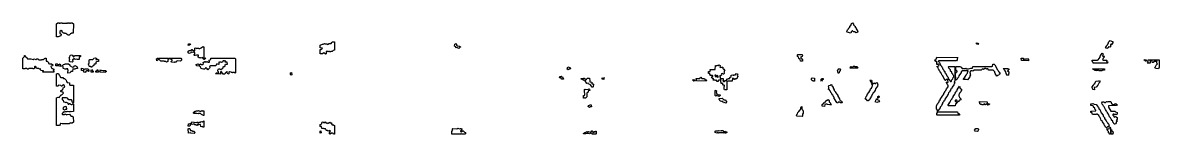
# Model space of a CAD drawing. Header units: millimetres. Extents: x 0 to 14606, y 0 to 715.
# Drawn here: x 0 to 7274, y 0 to 715 of the extents above; entities that cross this region are included whole.
import ezdxf

# ---------------------------------------------------------------- set-up
doc = ezdxf.new("R2010")
doc.units = ezdxf.units.MM
doc.layers.add('K', color=7, linetype='Continuous')

msp = doc.modelspace()

# ---------------------------------------------------------------- linework, layer by layer
at = {"layer": 'K'}
for points in [[(215.2, 624.2), (215.2, 706.5), (223.9, 714.6), (231.6, 714.6), (233.5, 712.8), (237.2, 712.8), (239.1, 714.6), (242.9, 712.8), (244.8, 714.6), (250.6, 714.6), (252.5, 712.8), (277.2, 712.8), (279.1, 714.6), (281.1, 712.8), (286.7, 712.8), (288.6, 714.6), (292.5, 714.6), (294.4, 712.8), (298.2, 712.8), (300.1, 714.6), (302, 712.8), (305.8, 712.8), (307.7, 714.6), (315.4, 714.6), (324, 706.5), (323.1, 648.3), (311.6, 648.3), (309.7, 644.8), (303.1, 643.9), (303.1, 640.4), (298.2, 634), (290.5, 634), (283.8, 638.5), (281, 643), (277.2, 644.8), (269.6, 644.8), (267.7, 648.3), (260.1, 648.3), (254.3, 651.9), (251.4, 656.4), (251.4, 661.8), (246.8, 664.4), (238.3, 658.2), (238.3, 645.8), (245.9, 640.4), (244, 631.4), (227.7, 625.1), (222, 625.1), (220.1, 623.3), (215.2, 624.2)], [(5277.2, 653.7), (5274.3, 658.3), (5280, 669), (5285.7, 674.4), (5287.6, 681.5), (5293.3, 686.9), (5293.3, 692.2), (5297.2, 694.1), (5302.9, 701.2), (5304.8, 710.1), (5311.6, 714.6), (5318.3, 704.7), (5318.3, 701.1), (5324.9, 693.2), (5327.8, 692.3), (5327.8, 686.9), (5333.5, 681.5), (5335.4, 674.4), (5343.1, 663.6), (5343.1, 660.1), (5346.9, 656.5), (5344, 653.7), (5334.4, 650.1), (5322.9, 655.5), (5317.2, 655.5), (5311.5, 662.6), (5307.8, 662.6), (5303.1, 656.4), (5303.1, 652.9), (5300.1, 648.3), (5277.2, 653.7)], [(1926.8, 521.5), (1919.2, 516.2), (1909.7, 516.2), (1907.8, 514.4), (1902.9, 515.3), (1902.9, 544.1), (1907.7, 543.2), (1918, 551.1), (1902.9, 554.6), (1902.9, 570.8), (1919.1, 577.1), (1922.9, 577.1), (1930.6, 582.5), (1934.4, 578.9), (1945.8, 578.9), (1951.5, 575.3), (1961, 582.5), (1974.3, 580.7), (1979.1, 586.9), (1980, 591.4), (1995.4, 593.2), (1996.4, 538.5), (1987.8, 537.6), (1980.1, 530.5), (1972.5, 530.5), (1970.6, 528.7), (1964.8, 528.7), (1962.9, 530.5), (1957.3, 530.5), (1955.3, 528.7), (1953.4, 530.5), (1942.1, 530.5), (1941.2, 515.4), (1938.2, 512.6), (1926.8, 521.5)], [(6104.8, 579.6), (6105.7, 586.1), (6113.5, 584.2), (6116.4, 581.5), (6112.5, 574.2), (6104.8, 579.6)], [(6929.5, 552.8), (6929.5, 554.7), (6937.1, 563.7), (6937.1, 567.2), (6942.9, 572.6), (6944.8, 579.8), (6948.6, 581.5), (6950.5, 590.5), (6956.2, 595.8), (6956.2, 599.4), (6959.2, 600.3), (6972.5, 595), (6976.3, 595), (6979.3, 592.2), (6977.3, 590.4), (6977.3, 585), (6969.7, 576.1), (6969.7, 572.4), (6967.6, 572.4), (6966.7, 576.9), (6962.1, 576), (6962.1, 560), (6957.2, 557.3), (6949.7, 560.8), (6947.8, 553.7), (6938.2, 550.1), (6929.5, 552.8)], [(299, 467.1), (299, 477.9), (300.9, 479.7), (299, 481.4), (299, 488.6), (297.1, 492.2), (301, 495.8), (302.9, 504.7), (305.8, 507.5), (311.5, 509.3), (315.4, 507.4), (324.9, 496.7), (326.7, 496.7), (330.5, 502.1), (336.3, 505.7), (369.7, 504.8), (369.7, 497.5), (360.2, 492.1), (360.2, 485.1), (362.1, 483.3), (361.1, 478.7), (349.6, 478.7), (343.9, 482.2), (336.3, 478.7), (332.4, 482.3), (328.7, 482.3), (318.3, 476.1), (320.2, 467.2), (315.4, 462.6), (302.9, 463.5), (299, 467.1)], [(1059, 570.7), (1060, 578.9), (1067.8, 578.9), (1069.7, 577.1), (1076.6, 576.2), (1063.9, 568), (1059, 570.7)], [(1160, 481.4), (1149.6, 491.2), (1142, 487.6), (1138.2, 489.4), (1128.6, 489.4), (1123.8, 493.9), (1123.8, 501.2), (1125.7, 502.9), (1124.8, 507.3), (1111.6, 507.3), (1103.9, 503.7), (1100.1, 503.7), (1097.1, 506.4), (1097.1, 510.1), (1101, 515.4), (1101, 520.7), (1094.4, 526.9), (1088.7, 523.3), (1079.2, 525.1), (1075.4, 521.6), (1065.8, 518), (1059, 522.5), (1059, 533.3), (1065.8, 536), (1077.2, 536), (1082.9, 543.2), (1084.9, 543.2), (1098.2, 532.5), (1101, 535.1), (1101, 551.2), (1105.8, 553.9), (1115.3, 550.3), (1117.2, 552.1), (1124.9, 552.1), (1126.8, 550.3), (1132.5, 550.3), (1142, 553.9), (1153.4, 562.9), (1155.4, 561), (1159.2, 561), (1160.2, 490.4), (1163, 487.8), (1171.8, 486.9), (1164, 481.4), (1163, 478.7), (1160, 479.6), (1160, 481.4)], [(2778.2, 555.5), (2774.4, 553.7), (2771.4, 556.4), (2771.4, 560), (2763.8, 565.4), (2764.8, 577.1), (2772.5, 580.7), (2775.4, 578), (2777.3, 570.8), (2782.1, 566.4), (2795.4, 564.6), (2802.1, 560.1), (2801.1, 557.3), (2799.2, 557.3), (2791.6, 550.1), (2778.2, 555.5)], [(4979.1, 468.9), (4977.2, 470.7), (4975.2, 479.6), (4967.6, 485), (4965.7, 493.9), (4960, 499.3), (4958.1, 508.3), (4961, 511), (4988.7, 510.1), (4990.7, 502.9), (4988.7, 499.3), (4977.4, 493.9), (4983.1, 486.9), (4984, 482.5), (4989.7, 482.5), (4992.6, 479.7), (4990.7, 477.9), (4990.7, 468.9), (4979.1, 468.9)], [(6847.6, 463.6), (6847.6, 467.1), (6845.7, 468.9), (6845.7, 474.4), (6879.1, 475.3), (6882.9, 477.1), (6895.2, 494), (6897.2, 501.2), (6902.9, 508.3), (6902.9, 511.9), (6909.6, 520), (6914.5, 515.4), (6910.7, 502.9), (6913.5, 500.3), (6924.1, 499.4), (6922.1, 497.5), (6922.1, 493.9), (6916.4, 488.6), (6910.7, 477.9), (6915.4, 475.3), (6938.3, 475.3), (6937.3, 467.2), (6940.1, 464.6), (6945, 463.7), (6944, 455.5), (6851.4, 456.4), (6851.4, 460), (6847.6, 463.6)], [(132.4, 405.5), (117.2, 409.1), (114.3, 411.8), (113.3, 419.7), (105.8, 418), (102, 421.5), (88.6, 421.5), (85.7, 426.1), (85.7, 431.4), (81, 434), (77.3, 434), (74.5, 431.4), (74.5, 424.3), (71.6, 419.8), (65.8, 419.8), (63.9, 421.5), (39.2, 421.5), (35.4, 418), (29.6, 418), (25.8, 421.5), (16.3, 421.5), (14.4, 419.8), (1, 419.8), (0, 486.9), (11.4, 497.6), (11.4, 504.7), (12.5, 505.7), (15.4, 502.9), (15.4, 499.4), (18.2, 496.7), (20.1, 496.7), (26.9, 490.5), (29.7, 484.2), (52.5, 484.2), (67.7, 478.9), (73.4, 482.5), (84.8, 478.9), (90.5, 482.5), (98.3, 482.5), (100.2, 478.9), (103.9, 477.1), (119.1, 477.1), (121, 478.9), (132.4, 478.9), (136.2, 484.2), (141, 485.1), (141.9, 487.8), (149.7, 487.8), (150.7, 469.1), (157.3, 468.2), (165.9, 460.1), (165.9, 453), (170.6, 450.3), (183.9, 450.3), (192.6, 445.8), (191.6, 439.4), (182.1, 435.8), (179.3, 433.2), (185.9, 421.7), (191.6, 421.7), (198.3, 417.2), (198.3, 410), (194.5, 408.2), (194.5, 406.5), (198.3, 404.7), (198.3, 397.4), (129.5, 397.4), (129.5, 401.2), (133.3, 404.7), (132.4, 405.5)], [(211.4, 451.2), (220.1, 452.1), (225.9, 446.7), (231.5, 446.7), (237.3, 450.4), (245.9, 436.8), (243, 434), (229.6, 437.6), (212.4, 437.6), (211.4, 451.2)], [(291.4, 406.5), (291.4, 410), (289.5, 411.8), (289.5, 418.9), (279.2, 419.8), (277.3, 418), (271.5, 418), (262, 421.6), (259, 424.3), (259, 435), (253.3, 438.6), (254.3, 441.4), (257.2, 442.3), (258.1, 446.7), (269.6, 448.5), (271.5, 452.1), (292.5, 450.3), (301.2, 445.8), (301.2, 440.4), (304, 437.8), (319.2, 430.7), (326.7, 432.5), (334.4, 439.6), (346.8, 433.3), (350.7, 424.3), (349.7, 421.6), (338.2, 419.8), (334.4, 416.2), (328.6, 416.2), (321.1, 419.7), (319.2, 401.9), (307.8, 401.9), (304, 393), (289.5, 392.1), (289.5, 399.3), (287.6, 401.1), (291.4, 406.5)], [(422.9, 445.7), (421, 447.5), (421, 451.1), (424.8, 456.5), (424.8, 474.4), (426.7, 476.2), (426.7, 479.8), (439.2, 478.9), (442.9, 477.1), (444.8, 478.9), (448.6, 478.9), (453.3, 483.3), (454.3, 487.8), (465.8, 489.6), (467.8, 487.8), (471.6, 487.8), (472.6, 485), (468.9, 479.8), (484, 478), (484, 465.3), (471.6, 464.4), (468.8, 461.8), (468.8, 451.1), (463.9, 448.3), (458.2, 448.3), (455.4, 445.7), (455.4, 440.3), (443, 432.3), (439.2, 426.8), (433.4, 434), (427.7, 434), (424.8, 436.8), (422.9, 445.7)], [(862, 487.8), (867.8, 487.8), (868.8, 479.6), (858.1, 469.6), (857.1, 483.3), (862, 487.8)], [(907.7, 466.2), (905.8, 468), (884.8, 468), (874.3, 479.6), (870.4, 486.9), (930.7, 487.8), (931.6, 479.6), (929.7, 477.8), (927.8, 467.1), (921.1, 462.6), (913.4, 466.2), (907.7, 466.2)], [(950.5, 463.5), (950.5, 465.4), (956.2, 472.6), (956.2, 476.1), (951.5, 478.7), (947.7, 478.7), (945.7, 482.3), (942, 484), (938.2, 484), (935.2, 486.8), (936.3, 487.8), (1012.5, 487.8), (1017.4, 477.9), (1010.6, 468), (989.7, 469.8), (983, 465.3), (982.1, 462.6), (970.6, 462.6), (968.7, 460.8), (954.4, 461.7), (950.5, 463.5)], [(1241, 393.2), (1244.9, 393.2), (1250.6, 389.6), (1255.2, 392.2), (1253.3, 399.3), (1249.5, 404.7), (1249.5, 410.1), (1253.4, 419.1), (1262, 420), (1267.7, 414.6), (1281, 423.5), (1283.8, 427.9), (1283.8, 431.5), (1286.7, 434.2), (1290.6, 434.2), (1295.2, 436.9), (1295.2, 445.8), (1298.2, 448.5), (1310.5, 449.4), (1309.5, 462.6), (1296.3, 462.6), (1295.2, 463.6), (1299, 468.9), (1292.5, 471.5), (1283, 469.8), (1277.3, 462.6), (1273.5, 462.6), (1271.5, 460.8), (1267.7, 462.6), (1260.1, 462.6), (1258.2, 464.3), (1255.4, 458.2), (1254.5, 446.5), (1246.8, 450.1), (1241.1, 448.4), (1235.4, 437.6), (1223.9, 439.4), (1222, 437.6), (1216.3, 437.6), (1214.3, 439.4), (1210.6, 439.4), (1208.7, 437.6), (1201.1, 437.6), (1197.3, 435.9), (1196.4, 433.3), (1198.3, 431.5), (1198.3, 427.9), (1196.4, 424.3), (1183.9, 412.6), (1181, 418.9), (1173.4, 424.3), (1172.4, 426.9), (1169.7, 426), (1169.7, 424.3), (1163, 418), (1159.2, 418), (1157.3, 416.2), (1147.7, 419.8), (1141, 424.3), (1138.1, 432.3), (1130.5, 435.8), (1113.4, 437.6), (1110.5, 442.2), (1110.5, 447.6), (1123, 450.3), (1128.7, 445), (1138.2, 450.3), (1142, 446.7), (1151.5, 446.7), (1156.2, 451.1), (1154.3, 460.1), (1164.8, 466.4), (1168.7, 466.4), (1172.5, 462.8), (1180.1, 466.4), (1183.9, 462.8), (1195.3, 462.8), (1196.2, 467.2), (1194.3, 468.9), (1194.3, 474.4), (1203.8, 479.7), (1204.8, 487.8), (1357.3, 487.8), (1362.1, 483.3), (1362.1, 393.9), (1359.2, 391.2), (1353.4, 394.8), (1345.8, 394.8), (1342, 393), (1340.1, 394.8), (1336.2, 394.8), (1334.3, 398.3), (1324.8, 400.1), (1323, 401.9), (1320.2, 397.5), (1320.2, 386.7), (1313.4, 385.8), (1308.6, 393.9), (1308.6, 399.3), (1305.8, 401.9), (1298.3, 393), (1295.4, 392.1), (1294.5, 385.8), (1281, 385.8), (1280, 390.4), (1269.6, 401.9), (1266.9, 399.3), (1265.9, 385.8), (1234.1, 386.7), (1241, 393.2)], [(4489.5, 306.5), (4491.4, 308.3), (4491.4, 311.8), (4488.6, 314.4), (4482.9, 314.4), (4480, 317.1), (4480, 320.8), (4481.9, 322.6), (4481, 325.1), (4470.5, 326), (4470.5, 331.4), (4468.6, 333.2), (4468.6, 345.7), (4454.4, 346.5), (4451.6, 343.9), (4450.7, 337.6), (4442.9, 337.6), (4441.9, 343.9), (4439.1, 346.5), (4433.4, 344.8), (4431.5, 346.5), (4420, 346.5), (4419, 349.4), (4421, 351.2), (4421, 354.6), (4418.2, 357.3), (4412.4, 357.3), (4411.4, 361.8), (4407.6, 365.4), (4412.4, 370), (4417.1, 370.8), (4417.1, 374.3), (4414.3, 376.9), (4401, 376.9), (4400, 383.2), (4396.2, 388.5), (4388.6, 390.3), (4388.6, 401.2), (4400, 403), (4400, 406.5), (4401.9, 408.3), (4400, 410), (4401, 414.6), (4432.4, 415.5), (4433.3, 439.6), (4439.1, 437.8), (4441, 439.6), (4444.8, 439.6), (4448.7, 443.2), (4450.6, 441.4), (4454.3, 441.4), (4458.2, 445), (4463.1, 440.4), (4463.1, 433.2), (4461.2, 429.7), (4463.9, 427.1), (4471.5, 430.7), (4481.1, 430.7), (4482.1, 427.9), (4480.2, 426.1), (4480.2, 420.8), (4484.9, 416.4), (4490.6, 416.4), (4493.6, 413.6), (4489.7, 406.4), (4489.7, 399.4), (4491.7, 397.5), (4489.7, 395.7), (4489.7, 388.6), (4486.8, 385.8), (4482.9, 385.8), (4479.1, 389.4), (4471.6, 387.6), (4470.7, 383.3), (4472.6, 379.7), (4465.8, 375.1), (4462.1, 375.1), (4459.3, 370.8), (4463.1, 367.2), (4464, 357.5), (4469.7, 357.5), (4471.6, 355.7), (4475.3, 355.7), (4477.2, 357.5), (4484, 356.6), (4484, 345.7), (4482.1, 343.9), (4484.9, 337.8), (4492.4, 337.8), (4496.2, 345), (4503.8, 345), (4505.7, 355.7), (4513.4, 353.9), (4517.2, 357.5), (4524.8, 357.5), (4525.7, 363.7), (4535.2, 370.8), (4535.2, 374.3), (4533.3, 376.1), (4536.2, 378.9), (4545.8, 380.7), (4547.8, 378.9), (4551.5, 378.9), (4553.4, 380.7), (4557.3, 380.7), (4561, 378.9), (4568.6, 389.6), (4577.4, 385.1), (4573.5, 376.1), (4577.3, 370.8), (4577.3, 367.1), (4573.5, 363.6), (4573.5, 360), (4570.6, 355.5), (4562.9, 355.5), (4559.2, 357.2), (4555.4, 351.9), (4553.4, 351.9), (4549.6, 357.3), (4542.1, 359), (4540.2, 341.2), (4511.5, 341.2), (4509.6, 342.9), (4506.9, 340.4), (4506.9, 284.9), (4491.5, 284.9), (4489.5, 288.6), (4489.5, 306.5)], [(5855.2, 154.6), (5847.6, 163.6), (5847.6, 181.5), (5851.4, 185.1), (5853.3, 192.3), (5857.2, 194), (5859.1, 201.2), (5864.8, 208.3), (5866.7, 213.7), (5872.4, 219), (5872.4, 222.6), (5878.1, 233.3), (5881.9, 236.9), (5881.9, 240.4), (5895.2, 256.5), (5895.2, 261.9), (5902.9, 270.8), (5902.9, 274.4), (5908.6, 279.7), (5912.4, 290.4), (5923.8, 304.7), (5923.8, 313.6), (5920, 317.1), (5916.2, 326.1), (5910.4, 333.4), (5923.8, 333.4), (5921.9, 345.8), (5923.8, 347.6), (5923.8, 351), (5909.7, 351.9), (5906.9, 347.5), (5906.9, 343.9), (5904.8, 343.9), (5887.6, 376.1), (5881.9, 381.4), (5880, 388.6), (5874.3, 393.9), (5872.4, 401.1), (5866.7, 408.2), (5866.7, 411.8), (5861, 417.1), (5859.1, 426.1), (5851.3, 435.1), (5858.2, 436), (5862.9, 440.5), (5864.7, 445.7), (5862, 448.3), (5858.2, 448.3), (5856.3, 446.5), (5849.4, 447.5), (5851.4, 449.4), (5851.4, 461.9), (5853.3, 463.6), (5850.5, 466.2), (5844.8, 466.2), (5838, 476.2), (5844.8, 478.9), (5846.7, 482.4), (5851.4, 485.1), (5849.5, 488.6), (5850.5, 493.2), (5985, 492.3), (5981.2, 483.2), (5981.2, 476.1), (5976.3, 471.5), (5861.2, 470.7), (5861.2, 465.4), (5866.9, 460.1), (5874.5, 442.2), (5880.2, 436.9), (5880.2, 433.3), (5884, 429.7), (5889.7, 417.2), (5895.4, 410.1), (5895.4, 406.5), (5901.1, 403), (5903, 394), (5906.8, 390.5), (5916.4, 372.6), (5920.2, 369), (5924, 361.9), (5924, 358.3), (5929.7, 353), (5931.6, 345.8), (5938.2, 337.8), (5942, 337.8), (5944.8, 340.5), (5946.7, 349.4), (5952.4, 354.7), (5956.2, 363.7), (5960, 367.2), (5960, 374.3), (5954.3, 379.6), (5952.4, 385), (5946.7, 392.1), (5946.7, 397.5), (5939.1, 404.6), (5937.2, 411.8), (5927.6, 424.3), (5925.7, 431.5), (5928.6, 434.2), (5965.9, 433.4), (5965.9, 376.2), (5970.5, 375.3), (5971.4, 399.4), (5978.2, 398.5), (5981, 401.2), (5981, 404.6), (5976.3, 409), (5971.4, 408.1), (5972.4, 434.2), (5997.3, 434.2), (6006.8, 428.9), (6010.6, 423.5), (6014.4, 421.7), (6022, 421.7), (6023.9, 420), (6025.8, 421.7), (6033.4, 421.7), (6037.3, 423.6), (6041.1, 420), (6050.6, 420), (6052.5, 418.2), (6067.7, 423.5), (6079.1, 423.5), (6081, 434.2), (6193.5, 434.2), (6195.3, 432.5), (6197.2, 434.2), (6202.9, 434.2), (6209.5, 436.9), (6207.6, 440.4), (6208.6, 448.5), (6218.2, 448.5), (6221.1, 445.8), (6238.3, 413.7), (6244, 408.3), (6245.9, 401.2), (6249.7, 397.6), (6255.5, 386.8), (6249.7, 383.2), (6246.8, 378.7), (6239.2, 376.9), (6235.3, 373.3), (6224.8, 388.6), (6221, 395.7), (6221, 399.3), (6210.5, 410.8), (6183.9, 410.8), (6178.1, 419.8), (6170.6, 419.8), (6168.7, 418), (6162.9, 421.5), (6157.3, 421.5), (6149.6, 414.4), (6142, 419.7), (6134.4, 410.8), (6088.7, 410.8), (6081.1, 403.7), (6075.3, 407.3), (6067.8, 407.3), (6061.2, 397.5), (6061.2, 394), (6063.1, 392.2), (6063.1, 385.1), (6064.9, 381.5), (6068.9, 379.7), (6064.9, 377.8), (6061.2, 372.5), (6061.2, 367.2), (6046.8, 348.3), (6039.2, 351.9), (6037.3, 350.1), (6021.9, 350.1), (6020.9, 352.9), (6032.4, 367.2), (6032.4, 370.8), (6038.1, 378), (6041.9, 386.9), (6047.6, 392.2), (6049.5, 401.2), (6051.4, 402.9), (6050.5, 407.3), (6022, 407.3), (6018.2, 409), (6014.4, 407.3), (6005.9, 399.3), (6005.9, 395.7), (6002.1, 388.6), (5990.7, 374.3), (5988.8, 365.3), (5984.9, 361.8), (5981.1, 352.8), (5976.3, 348.3), (5971.4, 349.2), (5971.4, 367.1), (5966.9, 368), (5965.9, 340.4), (5962.1, 336.8), (5967.9, 329.7), (5962.1, 324.3), (5960.2, 317.1), (5948.8, 301.1), (5944.9, 292.1), (5939.2, 286.8), (5939.2, 283.2), (5933.5, 276.1), (5931.6, 270.7), (5925.9, 265.3), (5924, 256.4), (5918.3, 251.1), (5916.4, 243.9), (5905, 229.6), (5905, 226.1), (5901.1, 218.9), (5895.4, 213.6), (5895.4, 210), (5887.8, 201.1), (5887.8, 197.5), (5882.1, 190.4), (5880.2, 183.2), (5872.6, 174.3), (5872.6, 168.9), (5859.2, 152.8), (5857.4, 147.6), (5860.2, 143.2), (5984, 143.2), (5985.9, 134.2), (5994.4, 133.4), (5996.4, 129.7), (5996.4, 122.4), (5853.4, 122.4), (5851.4, 124.3), (5851.4, 133.3), (5855.2, 140.4), (5855.2, 154.6)], [(6392.4, 472.4), (6391.4, 487.8), (6404.9, 487.8), (6405.9, 485), (6404, 483.2), (6404, 479.7), (6408.7, 475.3), (6412.4, 475.3), (6418.1, 482.4), (6422, 484.3), (6440.3, 483.3), (6438.3, 481.4), (6437.3, 471.5), (6392.4, 472.4)], [(7175, 476.2), (7189.7, 477.1), (7190.7, 468.9), (7186.7, 468.9), (7175, 476.2)], [(7255.3, 442.2), (7262.8, 451.1), (7259, 456.4), (7259, 463.7), (7260.8, 465.3), (7244.9, 466.2), (7235.4, 459), (7231.5, 459), (7226.6, 463.6), (7228.6, 467.2), (7227.6, 469.8), (7216.4, 469.8), (7216.4, 455.5), (7199.1, 455.5), (7198, 456.5), (7203.8, 461.9), (7203.8, 465.4), (7201.9, 467.1), (7202.9, 477.1), (7274.5, 476.2), (7274.5, 429.7), (7269.7, 419.8), (7254.4, 421.6), (7245.7, 426.1), (7255.3, 442.2)], [(236.2, 240.5), (240, 244), (241.9, 249.4), (244.8, 252.1), (250.5, 252.1), (254.3, 257.4), (257.2, 258.3), (260.9, 263.6), (259, 265.4), (259, 268.9), (246.7, 271.6), (243.8, 274.3), (243.8, 279.8), (248.6, 280.7), (250.5, 284.2), (256.2, 284.2), (259.1, 297.6), (268.5, 301.2), (264.8, 313.6), (262, 316.2), (254.5, 312.6), (252.5, 309), (246.7, 309), (244.8, 312.6), (229.7, 314.4), (227.8, 309), (223.9, 309), (222, 307.3), (215.2, 308.2), (215.2, 386.9), (222, 389.6), (229.7, 389.6), (232.6, 378), (236.4, 376.2), (243, 361.1), (246.7, 362.8), (256.3, 362.8), (260.2, 357.5), (267.8, 357.5), (278.3, 345.8), (280.2, 338.7), (284.9, 332.5), (299.2, 329.8), (299.2, 320.8), (302.1, 314.6), (324, 313.7), (324, 202.8), (321, 201.9), (318.1, 204.6), (315.3, 218), (311.5, 219.8), (303.9, 219.8), (302, 221.5), (294.3, 221.5), (286.7, 230.5), (281.9, 233.2), (281, 235.8), (277.3, 234), (252.6, 234), (251.6, 222.6), (254.4, 220), (259.2, 219.1), (260.2, 207.4), (271.6, 205.7), (273.5, 203.9), (281.1, 205.7), (283, 203.9), (286.8, 203.9), (290.6, 193.2), (296.2, 193.2), (298.1, 196.7), (304, 196.7), (305.9, 193.2), (309.6, 191.4), (315.3, 191.4), (320, 194), (321, 196.8), (324, 195.8), (324, 145.7), (309.6, 144.8), (305.8, 146.5), (302, 143), (294.4, 143), (284.9, 146.5), (283, 144.8), (269.7, 144.8), (265.9, 141.2), (262, 141.2), (260.1, 142.9), (257.3, 136.8), (251.6, 133.2), (251.6, 129.7), (254.4, 127.1), (267.7, 127.1), (269.6, 128.9), (273.5, 128.9), (282.9, 125.3), (284.8, 127.1), (300.2, 128.9), (305.9, 119.9), (311.6, 116.4), (315.4, 116.4), (323.1, 112.8), (324, 77.8), (315.4, 71.5), (307.7, 71.5), (303.9, 73.3), (298.2, 68), (290.6, 68), (288.7, 66.2), (275.4, 68), (273.5, 66.2), (267.7, 66.2), (265.8, 68), (258.2, 68), (256.3, 66.2), (252.5, 66.2), (244.8, 69.8), (241.1, 69.8), (240.2, 63.6), (235.4, 55.5), (229.6, 55.5), (227.7, 57.2), (223.9, 55.5), (215.2, 56.4), (215.2, 233.3), (225.8, 237.8), (235.3, 236.1), (236.2, 240.5)], [(375.2, 408.2), (376.2, 423.6), (384, 421.7), (391.5, 414.6), (399.1, 420), (418.2, 418.2), (421.2, 415.4), (421.2, 411.9), (425, 406.5), (422, 401.9), (414.4, 405.5), (410.6, 405.5), (402.1, 399.3), (401.1, 396.5), (390.5, 397.5), (391.4, 410.8), (383.9, 407.3), (375.2, 408.2)], [(451.6, 402.9), (451.6, 397.4), (438.1, 397.4), (438.1, 410.1), (441, 414.7), (451.6, 402.9)], [(479.1, 414.8), (485.9, 401.1), (485.9, 397.4), (468.6, 397.4), (468.6, 404.7), (478.1, 411.9), (479.1, 414.8)], [(500.2, 411), (515.4, 407.5), (517.3, 405.7), (521, 407.5), (530.6, 407.5), (535.5, 402.9), (532.5, 400.1), (528.7, 400.1), (526.8, 396.5), (495.2, 397.4), (495.2, 408.3), (498.2, 414.7), (500.2, 411)], [(1714.3, 383.2), (1714.3, 394.1), (1721.1, 395), (1722.1, 381.4), (1719.1, 378.7), (1714.3, 383.2)], [(3449.6, 352.8), (3444.8, 360.8), (3436.2, 361.7), (3437.2, 369.9), (3446.8, 371.8), (3450.6, 368.2), (3455.4, 367.3), (3461.2, 352.8), (3449.6, 352.8)], [(3483.8, 417.1), (3488.6, 432.5), (3496.3, 430.7), (3500.1, 427.1), (3503.9, 427.1), (3506.9, 424.4), (3506.9, 420.7), (3504, 416.2), (3496.3, 416.2), (3490.6, 412.6), (3483.8, 417.1)], [(4312.4, 351.1), (4310.5, 352.9), (4311.4, 357.5), (4334.3, 357.5), (4340.1, 366.5), (4345.9, 357.5), (4363, 357.5), (4364.9, 350.3), (4374.4, 348.5), (4377.4, 345.8), (4374.4, 341.2), (4314.3, 342.1), (4312.4, 343.9), (4312.4, 351.1)], [(4453.3, 369), (4446.7, 376.9), (4441, 375.1), (4435.3, 378.7), (4430.7, 377.8), (4431.6, 370), (4441.1, 370), (4448.7, 366.4), (4453.3, 369)], [(5219.1, 392.1), (5215.2, 408.3), (5219, 413.6), (5219, 417.2), (5222, 420), (5229.7, 420), (5234.5, 417.2), (5232.6, 408.2), (5225, 399.3), (5225, 393.9), (5222, 391.2), (5219.1, 392.1)], [(5293.1, 424.2), (5299, 428), (5299, 431.5), (5302, 434.3), (5308.8, 429.7), (5309.7, 427.2), (5317.2, 436), (5323, 436), (5330.6, 432.5), (5332.4, 434.2), (5340.2, 434.2), (5345, 426.1), (5344, 423.3), (5293.1, 424.2)], [(6295.2, 388.6), (6295.2, 392.1), (6291.4, 395.7), (6291.4, 399.3), (6287.6, 406.4), (6281.9, 411.8), (6280, 417.1), (6276.1, 420.8), (6277.2, 421.7), (6303.9, 421.7), (6305.9, 420), (6312.7, 419), (6303.1, 406.5), (6310.7, 399.4), (6310.7, 390.4), (6308.8, 388.6), (6308.8, 379.6), (6303.9, 376.9), (6295.2, 388.6)], [(6881.1, 409), (6873.5, 409), (6871.5, 407.2), (6869.6, 409), (6863.9, 409), (6847.4, 419.1), (6924, 419.1), (6923, 410.8), (6913.5, 410.8), (6905.8, 407.3), (6888.6, 407.3), (6884.8, 410.8), (6881.1, 409)], [(3643.9, 302.8), (3631.5, 319.8), (3621.9, 321.6), (3618.1, 326.9), (3609.6, 326), (3600, 342.1), (3599.1, 346.5), (3589.5, 344.7), (3587.6, 353.6), (3583.9, 351.9), (3576.2, 351.9), (3575.2, 358.3), (3587.7, 359.3), (3591.5, 357.5), (3595.4, 359.3), (3598.3, 356.5), (3600.2, 349.4), (3604.8, 348.5), (3609.5, 351.2), (3612.4, 359.2), (3627.8, 359.2), (3628.8, 342.2), (3630.7, 340.4), (3630.7, 336.9), (3642.1, 333.3), (3643, 323.5), (3648.7, 323.5), (3653.5, 320.8), (3651.6, 304.6), (3648.7, 301.9), (3643.9, 302.8)], [(3588.6, 231.4), (3588.6, 247.6), (3595.3, 248.5), (3598.1, 254.7), (3598.1, 261.8), (3596.1, 263.6), (3598, 265.4), (3596.2, 267.1), (3596.2, 277.9), (3598, 279.7), (3596.2, 281.4), (3596.2, 286.9), (3599.1, 289.6), (3618.2, 287.8), (3623.9, 291.4), (3626.9, 288.7), (3628.8, 279.6), (3622.1, 278.7), (3619.2, 276.1), (3619.2, 268.9), (3611.6, 265.3), (3609.7, 249.4), (3611.6, 247.6), (3611.6, 243.9), (3609.7, 240.3), (3603, 232.3), (3599.1, 232.3), (3597.2, 234), (3591.5, 230.5), (3588.6, 231.4)], [(3708.6, 352.8), (3709.5, 361), (3720.2, 360.1), (3719.2, 351.9), (3708.6, 352.8)], [(3721, 363), (3722.2, 361.8), (3721, 360.7), (3721, 363)], [(4294.4, 348.5), (4300.2, 348.5), (4305.1, 342.1), (4294.4, 341.2), (4289.5, 343.9), (4292.4, 350.4), (4294.4, 348.5)], [(5054.3, 343), (5049.5, 349.3), (5049.5, 356.5), (5052.4, 361), (5068.8, 360.1), (5066.9, 347.6), (5068.8, 345.8), (5068.8, 340.3), (5061, 340.3), (5060, 343), (5054.3, 343)], [(5117.2, 357.5), (5123, 357.5), (5124, 351.1), (5116.4, 345.7), (5113.5, 339.3), (5108.5, 345.8), (5117.2, 357.5)], [(5194.3, 229.7), (5194.3, 233.2), (5190.5, 240.3), (5186.7, 243.9), (5186.7, 247.5), (5181, 252.8), (5179.1, 261.8), (5171.4, 267.1), (5171.4, 270.7), (5167.6, 277.8), (5161, 285.8), (5158.1, 286.8), (5158.1, 292.2), (5160, 294), (5160, 301.1), (5158.1, 302.9), (5159.1, 312.8), (5170.5, 314.6), (5174.4, 318.2), (5179.2, 317.3), (5179.2, 310.1), (5183, 306.5), (5186.9, 299.4), (5186.9, 295.8), (5194.5, 285.1), (5194.5, 281.5), (5202.1, 272.6), (5202.1, 267.2), (5213.5, 254.7), (5217.3, 247.6), (5217.3, 244), (5228.8, 227.9), (5228.8, 224.4), (5232.6, 217.3), (5240.2, 211.9), (5243, 207.5), (5247.9, 206.5), (5243, 201.9), (5231.5, 201.9), (5229.6, 205.5), (5220.2, 205.5), (5216.3, 200.1), (5209.5, 204.6), (5209.5, 208.2), (5205.7, 210), (5201.9, 215.4), (5201.9, 218.9), (5194.3, 229.7)], [(5390.4, 227.8), (5396.2, 233.3), (5398.1, 242.2), (5401.9, 245.8), (5407.6, 258.3), (5411.4, 261.9), (5411.4, 265.5), (5415.3, 267.3), (5421, 278), (5424.8, 281.5), (5426.7, 290.5), (5432.4, 295.8), (5436.2, 306.5), (5440, 310.1), (5440, 317.1), (5434.3, 322.5), (5432.4, 329.8), (5435.3, 330.7), (5439.2, 328.9), (5441.1, 325.3), (5450.5, 325.3), (5452.4, 328.9), (5454.4, 328.9), (5456.4, 325.3), (5460, 325.3), (5461.9, 328.9), (5469.7, 330.7), (5470.7, 320.8), (5472.6, 319), (5470.7, 308.2), (5459.2, 292.1), (5455.4, 281.4), (5447.8, 270.7), (5447.8, 267.1), (5442.1, 263.5), (5440.2, 258.2), (5436.4, 254.6), (5432.6, 243.9), (5421.1, 227.9), (5419.2, 220.7), (5410.6, 214.4), (5407.7, 215.3), (5401, 223.3), (5397.2, 223.3), (5395.3, 226.9), (5390.4, 227.8)], [(5433.5, 346.8), (5434.5, 340.4), (5436.4, 338.6), (5429.6, 332.2), (5426.7, 342.1), (5422.7, 345.8), (5433.5, 346.8)], [(5931.4, 204.7), (5937.2, 210.1), (5941, 219), (5948.6, 227.9), (5948.6, 231.5), (5954.3, 236.9), (5954.3, 242.2), (5965.7, 256.5), (5967.6, 263.7), (5973.3, 269), (5975.2, 276.2), (5981, 281.5), (5981, 285.1), (5986.7, 295.8), (5995.4, 307.6), (6000.2, 292.3), (6007.8, 288.7), (6007.8, 281.4), (6004, 276.1), (6004, 272.5), (5996.4, 263.6), (5994.5, 256.4), (5990.7, 252.9), (5990.7, 245.8), (5996.4, 238.6), (5996.4, 235.1), (6004, 226.2), (6004, 220.7), (5997.3, 218), (5992.6, 213.6), (5991.6, 209.1), (5981.1, 206.4), (5979.2, 199.3), (5969.7, 192.1), (5968.8, 182.3), (5925.8, 183.2), (5923.8, 185), (5923.8, 188.6), (5931.4, 199.4), (5931.4, 204.7)], [(6845.7, 297.5), (6845.7, 304.7), (6853.3, 313.7), (6855.2, 320.8), (6861, 326.2), (6868.6, 340.5), (6884.8, 341.4), (6886.8, 343.2), (6888.7, 341.4), (6892.5, 341.4), (6895.5, 336.8), (6887.8, 327.8), (6880.2, 313.6), (6869.7, 301.9), (6857.4, 299.2), (6859.3, 284.9), (6849.5, 286.7), (6847.6, 295.7), (6845.7, 297.5)], [(4440.2, 276.2), (4442.1, 274.3), (4438.3, 269), (4442.1, 261.8), (4440.2, 260), (4442.1, 258.3), (4442.1, 251.1), (4437.3, 244.7), (4432.4, 247.5), (4432.4, 279.8), (4439.2, 282.5), (4440.2, 276.2)], [(4463.1, 249.3), (4458.2, 243), (4451.4, 243.9), (4452.4, 255.7), (4463.1, 253), (4463.1, 249.3)], [(4477.2, 210.8), (4473.4, 209), (4463.8, 212.6), (4462.9, 218.9), (4457.1, 222.5), (4457.1, 229.8), (4477.3, 230.7), (4486.8, 221.7), (4498.2, 220), (4501.2, 217.2), (4501.2, 213.6), (4506.9, 204.7), (4500.1, 200.1), (4492.5, 203.7), (4484.8, 201.9), (4481, 209.1), (4477.2, 210.8)], [(5141, 213.7), (5145.8, 218.2), (5149.6, 218.2), (5155.4, 221.8), (5162.1, 213.6), (5162.1, 208.3), (5169.7, 199.4), (5169.7, 194), (5175.6, 188.5), (5168.6, 187.6), (5166.7, 189.4), (5151.5, 191.2), (5149.6, 193), (5140.1, 193), (5133.5, 190.3), (5132.6, 178.7), (5116.2, 179.6), (5116.2, 190.4), (5129.5, 201.2), (5130.5, 205.7), (5141, 208.3), (5141, 213.7)], [(5464.8, 222.6), (5464.8, 226.2), (5467.8, 227.1), (5473.5, 219.9), (5479.2, 218.2), (5484, 213.6), (5479.2, 207.3), (5466.8, 204.6), (5457.1, 208.2), (5459.1, 210.1), (5461, 219), (5464.8, 222.6)], [(5479.2, 246.8), (5482.1, 242.2), (5482.1, 236.8), (5475.4, 232.3), (5470.4, 233.2), (5472.4, 235.1), (5472.4, 242.2), (5479.2, 246.8)], [(5978.2, 207.5), (5981, 210.1), (5981, 215.3), (5972.5, 219.7), (5967.8, 215.4), (5967.8, 211.9), (5972.5, 207.5), (5978.2, 207.5)], [(271.6, 178.7), (267.8, 175.1), (259.2, 172.5), (259.2, 165.4), (257.4, 161.9), (267.7, 155.7), (273.4, 161), (281.9, 161.9), (281, 176.9), (271.6, 178.7)], [(1143.8, 126.9), (1138.2, 134), (1124.9, 132.3), (1123, 130.5), (1113.4, 134), (1109.7, 134), (1107.8, 132.3), (1096.3, 132.3), (1093.3, 135), (1093.3, 138.7), (1099.1, 144), (1100, 148.6), (1102, 146.7), (1105.8, 146.7), (1109.6, 150.3), (1122.9, 150.3), (1124.8, 152.1), (1132.5, 148.5), (1140.1, 148.5), (1145.8, 152.1), (1147.8, 150.3), (1159.2, 150.3), (1160.2, 120.7), (1156.3, 120.7), (1143.8, 126.9)], [(3623.9, 175.1), (3619, 176), (3621, 185.1), (3627.7, 186), (3631.5, 189.6), (3639.2, 187.8), (3640.2, 176), (3631.6, 175.1), (3627.7, 171.5), (3623.9, 175.1)], [(4967.6, 145.8), (4967.6, 149.4), (4971.5, 151.2), (4977.1, 158.3), (4977.1, 161.9), (4981, 165.4), (4981, 169), (4985.9, 177.3), (4986.9, 160.1), (4992.6, 154.7), (4992.6, 151.2), (4994.5, 149.4), (4994.5, 135), (4990.7, 127.9), (4990.7, 117.1), (4987.8, 114.4), (4956.3, 115.3), (4952.4, 118.9), (4954.3, 126.2), (4960, 131.5), (4961.9, 138.7), (4967.6, 145.8)], [(6132.5, 191.2), (6125.7, 195.7), (6125.7, 201.1), (6123.8, 202.9), (6124.8, 209.3), (6173.5, 208.4), (6172.6, 193), (6168.7, 193), (6163, 189.4), (6153.5, 194.7), (6149.7, 189.4), (6139.1, 188.5), (6138.1, 191.2), (6132.5, 191.2)], [(6186.9, 194), (6185.9, 189.4), (6178.2, 185.8), (6175.2, 188.6), (6175.2, 192.2), (6180.1, 196.8), (6186.9, 194)], [(6910.5, 79.6), (6908.6, 86.7), (6902.9, 88.5), (6901, 97.5), (6895.2, 104.6), (6895.2, 108.2), (6889.5, 113.6), (6887.6, 120.7), (6877.2, 128.7), (6873.5, 128.7), (6871.6, 126.9), (6846.7, 126.9), (6843.8, 138.5), (6836.2, 140.3), (6837.2, 148.5), (6868.6, 149.4), (6868.6, 154.6), (6862.9, 160), (6861, 167.1), (6853.3, 174.3), (6853.3, 179.6), (6844.8, 184.1), (6836.2, 185), (6837.2, 195), (6848.7, 196.8), (6858.2, 193.2), (6871.6, 191.4), (6874.5, 188.7), (6874.5, 185.1), (6885.9, 170.8), (6889.7, 161.9), (6895.4, 156.5), (6897.3, 147.6), (6901.1, 144), (6903, 136.9), (6914.5, 122.6), (6916.4, 115.4), (6924, 106.5), (6924, 101.1), (6935.4, 86.9), (6937.3, 81.5), (6943, 76.2), (6944.9, 69), (6948.7, 67.3), (6950.7, 63.6), (6950.7, 56.5), (6956.5, 51.1), (6951.6, 48.3), (6943.9, 48.3), (6936.3, 41.2), (6929.5, 45.7), (6927.6, 52.8), (6923.8, 56.4), (6921.9, 65.4), (6910.5, 79.6)], [(6977.1, 85), (6969.5, 90.3), (6969.5, 93.9), (6965.7, 97.5), (6961.9, 106.4), (6956.2, 111.8), (6948.6, 129.6), (6942.9, 136.8), (6942.9, 140.4), (6937.2, 145.7), (6935.2, 152.8), (6929.5, 158.2), (6921.9, 176.1), (6918.1, 179.6), (6914.3, 188.6), (6908.6, 193.9), (6906.7, 201.1), (6911.5, 207.5), (6921.1, 207.5), (6923, 203.9), (6930.5, 203.9), (6936.3, 209.3), (6945.8, 207.5), (6947.7, 209.2), (6964.9, 209.2), (6967.8, 197.6), (6974.4, 193.2), (6978.3, 193.2), (6980.1, 189.7), (6982, 191.4), (6989.6, 191.4), (6993.4, 196.8), (7004, 190.4), (7001.1, 184.1), (6948.8, 183.2), (6948.8, 174.4), (6950.7, 172.6), (6950.7, 169), (6964.9, 148.5), (6991.6, 148.5), (6995.4, 143.2), (7004, 138.7), (7004, 129.6), (6999.1, 125.1), (6997.2, 126.9), (6985.8, 126.9), (6983.9, 128.7), (6980.1, 128.7), (6977.3, 126.1), (6977.3, 122.6), (6983.1, 117.2), (6983.1, 113.6), (6985.8, 109.3), (6993.4, 114.6), (7004, 106.5), (7004, 97.5), (6998.4, 88.7), (7004, 86.9), (7004, 83.2), (6998.3, 77.9), (6998.3, 74.3), (6993.5, 68), (6987.7, 64.4), (6984.8, 65.3), (6981, 74.3), (6977.1, 77.9), (6977.1, 85)], [(1145.8, 48.3), (1141, 49.2), (1138.1, 62.6), (1130.6, 62.6), (1128.7, 59), (1123, 66.1), (1115.4, 57.3), (1113.4, 57.3), (1108.6, 60), (1107.7, 62.6), (1102, 59), (1096.3, 67.9), (1084.8, 62.6), (1078.1, 68.9), (1082.9, 78.9), (1092.5, 77.1), (1094.4, 75.3), (1098.2, 77.1), (1113.4, 75.3), (1115.3, 77.1), (1119.2, 77.1), (1121.1, 75.3), (1126.7, 75.3), (1128.6, 77.1), (1136.3, 77.1), (1142, 82.5), (1151.5, 80.7), (1159.2, 86.1), (1160.2, 45.7), (1154.4, 45.7), (1147.7, 50.1), (1145.8, 48.3)], [(1963.8, 10.1), (1969.5, 19), (1968.6, 21.6), (1963, 23.3), (1955.3, 19.7), (1949.6, 23.3), (1943.9, 23.3), (1939.1, 27.8), (1938.1, 34), (1928.6, 34), (1924.8, 37.6), (1915.3, 37.6), (1911.5, 50.1), (1907.8, 50.1), (1905.8, 48.3), (1902.9, 49.3), (1902.9, 63.7), (1909.6, 64.6), (1914.3, 69), (1914.3, 72.6), (1917.2, 77.1), (1921.1, 78.9), (1926.8, 73.6), (1936.3, 78.9), (1942, 71.8), (1947.7, 73.5), (1955.3, 70), (1963, 77.2), (1966.8, 71.8), (1968.6, 73.5), (1977.3, 72.6), (1977.3, 67.2), (1980.2, 61), (1983.9, 61), (1985.8, 62.9), (1991.6, 57.5), (1996.4, 56.6), (1996.4, 1), (1989.6, 0.1), (1983.9, 9), (1982, 7.3), (1976.3, 7.3), (1966.8, 0.1), (1963.8, 2.9), (1963.8, 10.1)], [(1067.7, 66.4), (1069.6, 68.2), (1074.5, 65.5), (1072.6, 56.4), (1067.8, 51.9), (1059, 52.8), (1060, 66.4), (1067.7, 66.4)], [(1060, 7.2), (1059, 35.1), (1063.9, 37.8), (1069.7, 37.8), (1070.7, 29.7), (1073.5, 23.5), (1083, 23.5), (1086.8, 20), (1098.3, 20), (1101.2, 10), (1096.3, 5.5), (1075.3, 7.3), (1073.4, 9), (1060, 7.2)], [(1907.8, 21.8), (1910.7, 10), (1903.8, 7.2), (1902.9, 20.8), (1907.8, 21.8)], [(2746.7, 1), (2746.7, 22.6), (2752.3, 24.4), (2750.5, 27.9), (2750.5, 35.1), (2753.4, 37.8), (2778.2, 34.3), (2783.9, 39.6), (2795.3, 34.3), (2801, 37.8), (2804.9, 37.8), (2809.7, 35.1), (2809.7, 33.2), (2802.1, 20.7), (2803, 18.2), (2806.8, 16.4), (2814.4, 21.7), (2820.1, 21.7), (2827.8, 12.8), (2834.5, 11.9), (2834.5, 2.8), (2829.7, 0.1), (2810.5, 0.1), (2806.8, 5.4), (2801.1, 0.1), (2746.7, 1)], [(3645.7, 1), (3644.8, 7.3), (3631.6, 5.5), (3627.7, 1.9), (3622, 5.5), (3612.5, 5.5), (3604.9, 1.9), (3589.6, 1.9), (3588.6, 4.7), (3597.2, 11), (3601, 11), (3610.6, 18.2), (3612.5, 16.4), (3618.2, 16.4), (3622, 18.2), (3631.5, 12.8), (3639.1, 16.4), (3642.9, 21.7), (3644.9, 21.7), (3649.7, 17.2), (3649.7, 13.7), (3654.4, 11.1), (3657.2, 13.7), (3658.1, 18.2), (3665.8, 18.2), (3667.7, 20), (3670.7, 19), (3669.7, 0), (3667.7, 1.9), (3665.9, 0.1), (3658.2, 0.1), (3656.3, 1.9), (3654.4, 0.1), (3645.7, 1)], [(4450.5, 21.7), (4452.4, 23.5), (4469.6, 21.8), (4471.5, 23.5), (4483, 25.3), (4484.9, 18.2), (4490.6, 18.2), (4492.5, 16.5), (4494.4, 20), (4500.1, 14.6), (4503.9, 16.4), (4506.9, 15.5), (4506.9, 11.8), (4500.1, 7.3), (4496.3, 7.3), (4494.3, 9), (4490.6, 9), (4488.7, 7.2), (4484.8, 9), (4454.4, 9), (4452.5, 7.2), (4450.5, 9), (4444.9, 9), (4443, 7.2), (4432.4, 11.8), (4432.4, 19), (4437.2, 21.7), (4450.5, 21.7)], [(6113.5, 37.8), (6116.4, 33.3), (6116.4, 27.9), (6112.6, 20.7), (6109.7, 18), (6096.2, 19.8), (6091.4, 26.1), (6100.1, 36), (6109.6, 36), (6113.5, 37.8)], [(6942.9, 24.3), (6942.9, 27.9), (6937, 35.2), (6949.7, 34.2), (6951.5, 32.5), (6959.1, 45.1), (6964, 36.8), (6962.1, 35), (6962.1, 1), (6956.2, 1), (6956.2, 4.6), (6950.5, 10), (6950.5, 17.1), (6942.9, 24.3)], [(6977.3, 11.9), (6981.2, 8.3), (6977.3, 4.6), (6976.4, 0.1), (6967.6, 1), (6968.6, 31.1), (6968.6, 31.1), (6971.6, 22.6), (6977.3, 17.2), (6977.3, 11.9)]]:
    msp.add_lwpolyline(points, close=True, dxfattribs=at)

doc.saveas('drawing.dxf')
